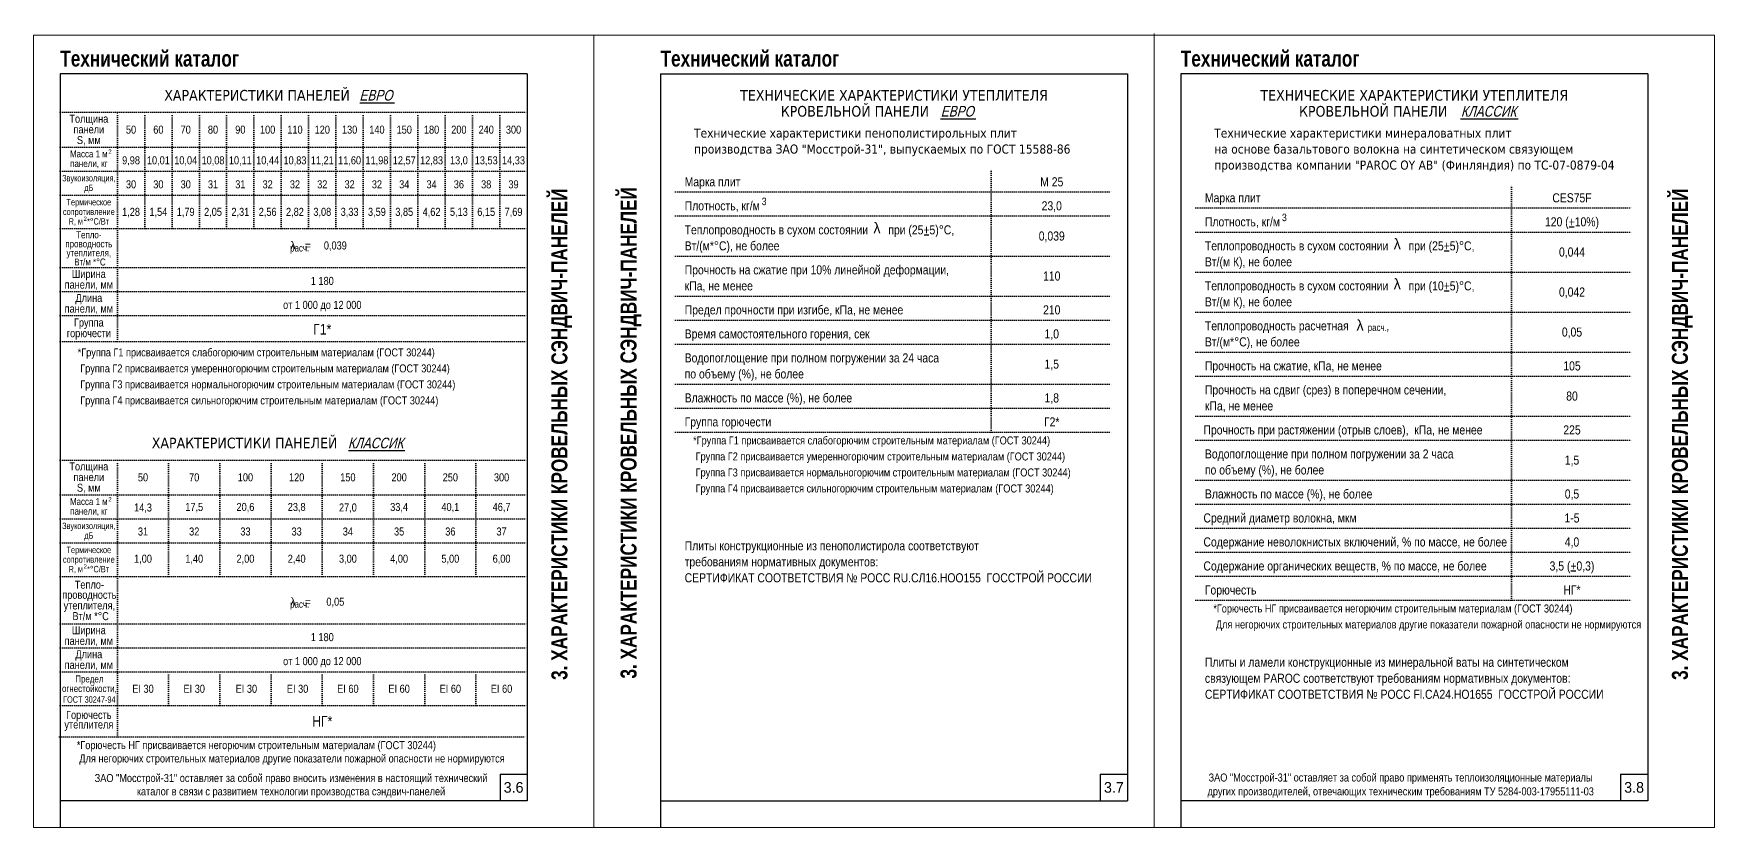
# Model space of a CAD drawing. Extents: x 5821 to 16321, y -13531 to 5774.
# Drawn here: x 11071 to 14221, y -4621 to -3133 of the extents above; entities that cross this region are included whole.
import ezdxf
from ezdxf.enums import TextEntityAlignment as Align

# ---------------------------------------------------------------- set-up
doc = ezdxf.new("R2010")
doc.units = 0
doc.header["$LTSCALE"] = 3
doc.linetypes.add('DOT2', pattern=[0.125, 0, -0.125])
doc.layers.get('0').update_dxf_attribs({"linetype": 'CONTINUOUS', "lineweight": 30})
doc.layers.add('new_fill', color=8, linetype='CONTINUOUS', lineweight=13)
doc.layers.add('RAZMER', color=7, linetype='CONTINUOUS', lineweight=9)
doc.layers.add('Punktir', color=7, linetype='CONTINUOUS')
doc.styles.add('LOGO', font='HATTEN.TTF')
doc.styles.get("Standard").update_dxf_attribs({"font": 'TAHOMA.TTF'})
doc.styles.add('style1', font='ARIALN.TTF')
doc.styles.add('style2', font='impact.TTF')
doc.styles.add('курсив', font='ARIAL.TTF', dxfattribs={"width": 0.8, "oblique": 15})

msp = doc.modelspace()

# ---------------------------------------------------------------- linework, layer by layer
at = {"color": 1}
for p, q in [((11996.09, -3209.09), (11121.09, -3209.09)), ((11121.09, -3209.09), (11121.09, -4621.24)), ((11996.09, -3209.09), (11996.09, -4571.24)), ((12246.09, -3209.09), (13121.09, -3209.09)), ((12246.09, -3209.09), (12246.09, -4621.24)), ((13121.09, -3209.09), (13121.09, -4571.24)), ((14096.09, -3209.09), (13221.09, -3209.09)), ((13221.09, -3209.09), (13221.09, -4621.24)), ((14096.09, -3209.09), (14096.09, -4571.24)), ((11682.63, -3263.41), (11747.14, -3263.41)), ((12770.56, -3293.42), (12836.68, -3293.42)), ((13745.56, -3293.42), (13853.22, -3293.42)), ((11661.19, -3915.12), (11766.7, -3915.12)), ((11945.18, -4521.24), (11996.09, -4521.24)), ((11945.18, -4521.24), (11945.18, -4571.24)), ((13070.18, -4521.24), (13121.09, -4521.24)), ((13070.18, -4521.24), (13070.18, -4571.24)), ((14045.18, -4521.24), (14096.09, -4521.24)), ((14045.18, -4521.24), (14045.18, -4571.24)), ((11996.09, -4571.24), (11121.09, -4571.24)), ((12246.09, -4571.24), (13121.09, -4571.24)), ((14096.09, -4571.24), (13221.09, -4571.24))]:
    msp.add_line(p, q, dxfattribs=at)
for p, q in [((13949.05, -3495.65), (13958.29, -3495.65)), ((12739.81, -3510.57), (12749.04, -3510.57)), ((13714.84, -3540.57), (13724.08, -3540.57)), ((13714.84, -3615.57), (13724.08, -3615.57)), ((13952.26, -4140.4), (13961.5, -4140.4))]:
    msp.add_line(p, q)
at = {"layer": 'new_fill', "color": 7, "lineweight": 0}
for p, q in [((13171.09, -3136.24), (12121.09, -3136.24)), ((12121.09, -3136.24), (12121.09, -4621.24)), ((13171.09, -3133.49), (13171.09, -4618.49))]:
    msp.add_line(p, q, dxfattribs=at)
at = {"layer": 'Punktir', "linetype": 'DOT2', "ltscale": 10}
for p, q in [((11121.09, -3281.02), (11996.09, -3281.02)), ((11228.09, -3710.31), (11228.09, -3281.02)), ((11279.29, -3499.02), (11279.29, -3281.02)), ((11330.49, -3499.02), (11330.49, -3281.02)), ((11381.69, -3499.02), (11381.69, -3281.02)), ((11432.89, -3499.02), (11432.89, -3281.02)), ((11484.09, -3499.02), (11484.09, -3281.02)), ((11535.29, -3499.02), (11535.29, -3281.02)), ((11586.49, -3499.02), (11586.49, -3281.02)), ((11637.69, -3499.02), (11637.69, -3281.02)), ((11688.89, -3499.02), (11688.89, -3281.02)), ((11740.09, -3499.02), (11740.09, -3281.02)), ((11791.29, -3499.02), (11791.29, -3281.02)), ((11842.49, -3499.02), (11842.49, -3281.02)), ((11893.69, -3499.02), (11893.69, -3281.02)), ((11944.89, -3499.02), (11944.89, -3281.02)), ((11121.09, -3346.02), (11996.09, -3346.02)), ((11121.09, -3391.02), (11996.09, -3391.02)), ((12865.64, -3880.33), (12865.64, -3385.33)), ((12274.37, -3430.33), (13092.82, -3430.33)), ((13840.64, -4195.33), (13840.64, -3415.33)), ((11121.09, -3436.02), (11996.09, -3436.02)), ((13249.37, -3460.33), (14067.82, -3460.33)), ((12274.37, -3475.33), (13092.82, -3475.33)), ((11121.09, -3499.02), (11996.09, -3499.02)), ((13249.37, -3505.33), (14067.82, -3505.33)), ((12274.37, -3550.33), (13092.82, -3550.33)), ((11121.09, -3572.02), (11996.09, -3572.02)), ((13249.37, -3580.33), (14067.82, -3580.33)), ((11121.09, -3617.02), (11996.09, -3617.02)), ((12274.37, -3625.33), (13092.82, -3625.33)), ((11121.09, -3662.02), (11996.09, -3662.02)), ((12274.37, -3670.33), (13092.82, -3670.33)), ((13249.37, -3655.33), (14067.82, -3655.33)), ((11121.09, -3710.31), (11996.09, -3710.31)), ((12274.37, -3715.33), (13092.82, -3715.33)), ((13249.37, -3730.33), (14067.82, -3730.33)), ((13249.37, -3775.33), (14067.82, -3775.33)), ((12274.37, -3790.33), (13092.82, -3790.33)), ((12274.37, -3835.33), (13092.82, -3835.33)), ((13249.37, -3850.33), (14067.82, -3850.33)), ((12274.37, -3880.33), (13092.82, -3880.33)), ((13249.37, -3895.33), (14067.82, -3895.33)), ((11121.09, -3932.73), (11996.09, -3932.73)), ((11228.09, -4451.44), (11228.09, -3932.73)), ((11324.09, -4150.73), (11324.09, -3932.73)), ((11420.09, -4150.73), (11420.09, -3932.73)), ((11420.09, -4150.73), (11420.09, -3932.73)), ((11516.09, -4150.73), (11516.09, -3932.73)), ((11516.09, -4150.73), (11516.09, -3932.73)), ((11612.09, -4150.73), (11612.09, -3932.73)), ((11708.09, -4150.73), (11708.09, -3932.73)), ((11804.09, -4150.73), (11804.09, -3932.73)), ((11900.09, -4150.73), (11900.09, -3932.73)), ((11121.09, -3997.73), (11996.09, -3997.73)), ((13249.37, -3970.33), (14067.82, -3970.33)), ((13249.37, -4015.33), (14067.82, -4015.33)), ((11121.09, -4042.73), (11996.09, -4042.73)), ((13249.37, -4060.33), (14067.82, -4060.33)), ((11121.09, -4087.73), (11996.09, -4087.73)), ((13249.37, -4105.33), (14067.82, -4105.33)), ((11121.09, -4150.73), (11996.09, -4150.73)), ((13249.37, -4150.33), (14067.82, -4150.33)), ((13249.37, -4195.33), (14067.82, -4195.33)), ((11121.09, -4239.73), (11996.09, -4239.73)), ((11121.09, -4284.73), (11996.09, -4284.73)), ((11121.09, -4329.73), (11996.09, -4329.73)), ((11324.09, -4393.09), (11324.09, -4329.73)), ((11420.09, -4393.09), (11420.09, -4329.73)), ((11516.09, -4393.09), (11516.09, -4329.73)), ((11612.09, -4393.09), (11612.09, -4329.73)), ((11708.09, -4393.09), (11708.09, -4329.73)), ((11804.09, -4393.09), (11804.09, -4329.73)), ((11900.09, -4393.09), (11900.09, -4329.73)), ((11121.09, -4393.09), (11996.09, -4393.09)), ((11119.36, -4451.44), (11994.36, -4451.44))]:
    msp.add_line(p, q, dxfattribs=at)
at = {"layer": 'RAZMER'}
for p, q in [((12121.09, -3136.24), (12121.09, -4621.24)), ((12121.09, -3136.24), (12121.09, -4621.24)), ((12121.09, -3136.24), (12121.09, -4621.24)), ((12121.09, -3136.24), (12121.09, -4621.24)), ((12121.09, -3136.24), (12121.09, -4621.24)), ((12121.09, -3136.24), (12121.09, -4621.24)), ((12121.09, -3136.24), (12121.09, -4621.24)), ((12121.09, -3136.24), (12121.09, -4621.24)), ((12121.09, -3136.24), (12121.09, -4621.24)), ((12121.09, -3136.24), (12121.09, -4621.24)), ((12121.09, -3136.24), (12121.09, -4621.24)), ((12121.09, -3136.24), (12121.09, -4621.24)), ((12121.09, -3136.24), (12121.09, -4621.24)), ((12121.09, -3136.24), (12121.09, -4621.24)), ((12121.09, -3136.24), (12121.09, -4621.24)), ((12121.09, -3136.24), (12121.09, -4621.24)), ((12121.09, -3136.24), (12121.09, -4621.24)), ((12121.09, -3136.24), (12121.09, -4621.24)), ((12121.09, -3136.24), (12121.09, -4621.24)), ((12121.09, -3136.24), (12121.09, -4621.24)), ((12121.09, -3136.24), (12121.09, -4621.24)), ((12121.09, -3136.24), (12121.09, -4621.24)), ((12121.09, -3136.24), (12121.09, -4621.24)), ((12121.09, -3136.24), (12121.09, -4621.24)), ((12121.09, -3136.24), (12121.09, -4621.24)), ((12121.09, -3136.24), (12121.09, -4621.24)), ((12121.09, -3136.24), (12121.09, -4621.24)), ((12121.09, -3136.24), (12121.09, -4621.24)), ((12121.09, -3136.24), (12121.09, -4621.24)), ((12121.09, -3136.24), (12121.09, -4621.24)), ((12121.09, -3136.24), (12121.09, -4621.24)), ((12121.09, -3136.24), (12121.09, -4621.24)), ((12121.09, -3136.24), (12121.09, -4621.24)), ((12121.09, -3136.24), (12121.09, -4621.24)), ((12121.09, -3136.24), (12121.09, -4621.24)), ((12121.09, -3136.24), (12121.09, -4621.24)), ((12121.09, -3136.24), (12121.09, -4621.24)), ((12121.09, -3136.24), (12121.09, -4621.24)), ((12121.09, -3136.24), (12121.09, -4621.24)), ((12121.09, -3136.24), (12121.09, -4621.24)), ((12121.09, -3136.24), (12121.09, -4621.24)), ((12121.09, -3136.24), (12121.09, -4621.24)), ((12121.09, -3136.24), (12121.09, -4621.24)), ((12121.09, -3136.24), (12121.09, -4621.24)), ((12121.09, -3136.24), (12121.09, -4621.24)), ((12121.09, -3136.24), (12121.09, -4621.24)), ((12121.09, -3136.24), (12121.09, -4621.24)), ((12121.09, -3136.24), (12121.09, -4621.24)), ((12121.09, -3136.24), (12121.09, -4621.24)), ((12121.09, -3136.24), (12121.09, -4621.24)), ((12121.09, -3136.24), (12121.09, -4621.24)), ((12121.09, -3136.24), (12121.09, -4621.24)), ((12121.09, -3136.24), (12121.09, -4621.24)), ((12121.09, -3136.24), (12121.09, -4621.24)), ((12121.09, -3136.24), (12121.09, -4621.24)), ((12121.09, -3136.24), (12121.09, -4621.24)), ((12121.09, -3136.24), (12121.09, -4621.24)), ((12121.09, -3136.24), (12121.09, -4621.24)), ((12121.09, -3136.24), (12121.09, -4621.24)), ((12121.09, -3136.24), (12121.09, -4621.24)), ((12121.09, -3136.24), (12121.09, -4621.24)), ((12121.09, -3136.24), (12121.09, -4621.24)), ((12121.09, -3136.24), (12121.09, -4621.24)), ((12121.09, -3136.24), (12121.09, -4621.24)), ((12121.09, -3136.24), (12121.09, -4621.24)), ((12121.09, -3136.24), (12121.09, -4621.24)), ((12121.09, -3136.24), (12121.09, -4621.24)), ((12121.09, -3136.24), (12121.09, -4621.24)), ((12121.09, -3136.24), (12121.09, -4621.24)), ((12121.09, -3136.24), (12121.09, -4621.24)), ((12121.09, -3136.24), (12121.09, -4621.24)), ((12121.09, -3136.24), (12121.09, -4621.24)), ((12121.09, -3136.24), (12121.09, -4621.24)), ((12121.09, -3136.24), (12121.09, -4621.24)), ((12121.09, -3136.24), (12121.09, -4621.24)), ((12121.09, -3136.24), (12121.09, -4621.24)), ((12121.09, -3136.24), (12121.09, -4621.24)), ((12121.09, -3136.24), (12121.09, -4621.24)), ((12121.09, -3136.24), (12121.09, -4621.24)), ((12121.09, -3136.24), (12121.09, -4621.24)), ((12121.09, -3136.24), (12121.09, -4621.24)), ((12121.09, -3136.24), (12121.09, -4621.24)), ((12121.09, -3136.24), (12121.09, -4621.24)), ((12121.09, -3136.24), (12121.09, -4621.24)), ((13171.09, -3133.49), (13171.09, -4618.49)), ((13171.09, -3133.49), (13171.09, -4618.49)), ((13171.09, -3133.49), (13171.09, -4618.49)), ((13171.09, -3133.49), (13171.09, -4618.49)), ((13171.09, -3133.49), (13171.09, -4618.49)), ((13171.09, -3133.49), (13171.09, -4618.49)), ((13171.09, -3133.49), (13171.09, -4618.49)), ((13171.09, -3133.49), (13171.09, -4618.49)), ((13171.09, -3133.49), (13171.09, -4618.49)), ((13171.09, -3133.49), (13171.09, -4618.49)), ((13171.09, -3133.49), (13171.09, -4618.49)), ((13171.09, -3133.49), (13171.09, -4618.49)), ((13171.09, -3133.49), (13171.09, -4618.49)), ((13171.09, -3133.49), (13171.09, -4618.49)), ((13171.09, -3133.49), (13171.09, -4618.49)), ((13171.09, -3133.49), (13171.09, -4618.49)), ((13171.09, -3133.49), (13171.09, -4618.49)), ((13171.09, -3133.49), (13171.09, -4618.49)), ((13171.09, -3133.49), (13171.09, -4618.49)), ((13171.09, -3133.49), (13171.09, -4618.49)), ((13171.09, -3133.49), (13171.09, -4618.49)), ((13171.09, -3133.49), (13171.09, -4618.49)), ((13171.09, -3133.49), (13171.09, -4618.49)), ((13171.09, -3133.49), (13171.09, -4618.49)), ((13171.09, -3133.49), (13171.09, -4618.49)), ((13171.09, -3133.49), (13171.09, -4618.49)), ((13171.09, -3133.49), (13171.09, -4618.49)), ((13171.09, -3133.49), (13171.09, -4618.49)), ((13171.09, -3133.49), (13171.09, -4618.49)), ((13171.09, -3133.49), (13171.09, -4618.49)), ((13171.09, -3133.49), (13171.09, -4618.49)), ((13171.09, -3133.49), (13171.09, -4618.49)), ((13171.09, -3133.49), (13171.09, -4618.49)), ((13171.09, -3133.49), (13171.09, -4618.49)), ((13171.09, -3133.49), (13171.09, -4618.49)), ((13171.09, -3133.49), (13171.09, -4618.49)), ((13171.09, -3133.49), (13171.09, -4618.49)), ((13171.09, -3133.49), (13171.09, -4618.49)), ((13171.09, -3133.49), (13171.09, -4618.49)), ((13171.09, -3133.49), (13171.09, -4618.49)), ((13171.09, -3133.49), (13171.09, -4618.49)), ((13171.09, -3133.49), (13171.09, -4618.49)), ((13171.09, -3133.49), (13171.09, -4618.49)), ((13171.09, -3133.49), (13171.09, -4618.49)), ((13171.09, -3133.49), (13171.09, -4618.49)), ((13171.09, -3133.49), (13171.09, -4618.49)), ((13171.09, -3133.49), (13171.09, -4618.49)), ((13171.09, -3133.49), (13171.09, -4618.49)), ((13171.09, -3133.49), (13171.09, -4618.49)), ((13171.09, -3133.49), (13171.09, -4618.49)), ((13171.09, -3133.49), (13171.09, -4618.49)), ((13171.09, -3133.49), (13171.09, -4618.49)), ((13171.09, -3133.49), (13171.09, -4618.49)), ((13171.09, -3133.49), (13171.09, -4618.49)), ((13171.09, -3133.49), (13171.09, -4618.49)), ((13171.09, -3133.49), (13171.09, -4618.49)), ((13171.09, -3133.49), (13171.09, -4618.49)), ((13171.09, -3133.49), (13171.09, -4618.49)), ((13171.09, -3133.49), (13171.09, -4618.49)), ((13171.09, -3133.49), (13171.09, -4618.49)), ((13171.09, -3133.49), (13171.09, -4618.49)), ((13171.09, -3133.49), (13171.09, -4618.49)), ((13171.09, -3133.49), (13171.09, -4618.49)), ((13171.09, -3133.49), (13171.09, -4618.49)), ((13171.09, -3133.49), (13171.09, -4618.49)), ((13171.09, -3133.49), (13171.09, -4618.49)), ((13171.09, -3133.49), (13171.09, -4618.49)), ((13171.09, -3133.49), (13171.09, -4618.49)), ((13171.09, -3133.49), (13171.09, -4618.49)), ((13171.09, -3133.49), (13171.09, -4618.49)), ((13171.09, -3133.49), (13171.09, -4618.49)), ((13171.09, -3133.49), (13171.09, -4618.49)), ((13171.09, -3133.49), (13171.09, -4618.49)), ((13171.09, -3133.49), (13171.09, -4618.49)), ((13171.09, -3133.49), (13171.09, -4618.49)), ((13171.09, -3133.49), (13171.09, -4618.49)), ((13171.09, -3133.49), (13171.09, -4618.49)), ((13171.09, -3133.49), (13171.09, -4618.49)), ((13171.09, -3133.49), (13171.09, -4618.49)), ((13171.09, -3133.49), (13171.09, -4618.49)), ((13171.09, -3133.49), (13171.09, -4618.49)), ((13171.09, -3133.49), (13171.09, -4618.49)), ((13171.09, -3133.49), (13171.09, -4618.49)), ((13171.09, -3133.49), (13171.09, -4618.49)), ((13171.09, -3136.24), (13171.09, -4621.24)), ((13171.09, -3136.24), (13171.09, -4621.24)), ((13171.09, -3136.24), (13171.09, -4621.24)), ((13171.09, -3136.24), (13171.09, -4621.24)), ((13171.09, -3136.24), (13171.09, -4621.24)), ((13171.09, -3136.24), (13171.09, -4621.24)), ((13171.09, -3136.24), (13171.09, -4621.24)), ((13171.09, -3136.24), (13171.09, -4621.24)), ((13171.09, -3136.24), (13171.09, -4621.24)), ((13171.09, -3136.24), (13171.09, -4621.24)), ((13171.09, -3136.24), (13171.09, -4621.24)), ((13171.09, -3136.24), (13171.09, -4621.24)), ((13171.09, -3136.24), (13171.09, -4621.24)), ((13171.09, -3136.24), (13171.09, -4621.24)), ((13171.09, -3136.24), (13171.09, -4621.24)), ((13171.09, -3136.24), (13171.09, -4621.24)), ((13171.09, -3136.24), (13171.09, -4621.24)), ((13171.09, -3136.24), (13171.09, -4621.24)), ((13171.09, -3136.24), (13171.09, -4621.24)), ((13171.09, -3136.24), (13171.09, -4621.24)), ((13171.09, -3136.24), (13171.09, -4621.24)), ((13171.09, -3136.24), (13171.09, -4621.24)), ((13171.09, -3136.24), (13171.09, -4621.24)), ((13171.09, -3136.24), (13171.09, -4621.24)), ((13171.09, -3136.24), (13171.09, -4621.24)), ((13171.09, -3136.24), (13171.09, -4621.24)), ((13171.09, -3136.24), (13171.09, -4621.24)), ((13171.09, -3136.24), (13171.09, -4621.24)), ((13171.09, -3136.24), (13171.09, -4621.24)), ((13171.09, -3136.24), (13171.09, -4621.24)), ((13171.09, -3136.24), (13171.09, -4621.24)), ((13171.09, -3136.24), (13171.09, -4621.24)), ((13171.09, -3136.24), (13171.09, -4621.24)), ((13171.09, -3136.24), (13171.09, -4621.24)), ((13171.09, -3136.24), (13171.09, -4621.24)), ((13171.09, -3136.24), (13171.09, -4621.24)), ((13171.09, -3136.24), (13171.09, -4621.24)), ((13171.09, -3136.24), (13171.09, -4621.24)), ((13171.09, -3136.24), (13171.09, -4621.24)), ((13171.09, -3136.24), (13171.09, -4621.24)), ((13171.09, -3136.24), (13171.09, -4621.24)), ((13171.09, -3136.24), (13171.09, -4621.24)), ((13171.09, -3136.24), (13171.09, -4621.24)), ((13171.09, -3136.24), (13171.09, -4621.24)), ((13171.09, -3136.24), (13171.09, -4621.24)), ((13171.09, -3136.24), (13171.09, -4621.24)), ((13171.09, -3136.24), (13171.09, -4621.24)), ((13171.09, -3136.24), (13171.09, -4621.24)), ((13171.09, -3136.24), (13171.09, -4621.24)), ((13171.09, -3136.24), (13171.09, -4621.24)), ((13171.09, -3136.24), (13171.09, -4621.24)), ((13171.09, -3136.24), (13171.09, -4621.24)), ((13171.09, -3136.24), (13171.09, -4621.24)), ((13171.09, -3136.24), (13171.09, -4621.24)), ((13171.09, -3136.24), (13171.09, -4621.24)), ((13171.09, -3136.24), (13171.09, -4621.24)), ((13171.09, -3136.24), (13171.09, -4621.24)), ((13171.09, -3136.24), (13171.09, -4621.24)), ((13171.09, -3136.24), (13171.09, -4621.24)), ((13171.09, -3136.24), (13171.09, -4621.24)), ((13171.09, -3136.24), (13171.09, -4621.24)), ((13171.09, -3136.24), (13171.09, -4621.24)), ((13171.09, -3136.24), (13171.09, -4621.24)), ((13171.09, -3136.24), (13171.09, -4621.24)), ((13171.09, -4621.24), (13171.09, -3136.24)), ((11270.78, -4393.09), (11270.78, -4393.09)), ((12121.09, -4621.24), (13171.09, -4621.24)), ((13171.09, -4621.24), (12121.09, -4621.24)), ((12121.09, -4621.24), (13171.09, -4621.24)), ((13171.09, -4621.24), (12121.09, -4621.24))]:
    msp.add_line(p, q, dxfattribs=at)
for points in [[(11071.09, -3136.24), (12121.09, -3136.24), (12121.09, -4621.24), (11071.09, -4621.24)], [(13171.09, -3136.24), (12121.09, -3136.24), (12121.09, -4621.24), (13171.09, -4621.24)], [(13171.09, -3136.24), (14221.09, -3136.24), (14221.09, -4621.24), (13171.09, -4621.24)]]:
    msp.add_lwpolyline(points, close=True, dxfattribs=at)

# ---------------------------------------------------------------- texts
for s, p in [('ХАРАКТЕРИСТИКИ ПАНЕЛЕЙ', (11489.88, -3249.09)), ('ТЕХНИЧЕСКИЕ ХАРАКТЕРИСТИКИ УТЕПЛИТЕЛЯ', (12683.59, -3249.09)), ('ТЕХНИЧЕСКИЕ ХАРАКТЕРИСТИКИ УТЕПЛИТЕЛЯ', (13658.59, -3249.09)), ('КРОВЕЛЬНОЙ ПАНЕЛИ', (12610.32, -3279.09)), ('КРОВЕЛЬНОЙ ПАНЕЛИ', (13581.61, -3279.09)), ('ХАРАКТЕРИСТИКИ ПАНЕЛЕЙ', (11466.48, -3900.8))]:
    msp.add_text(s, height=20).set_placement(p, align=Align.MIDDLE_CENTER)
at = {"color": 1, "style": 'курсив', "oblique": 15, "width": 0.8}
for s, p in [('ЕВРО', (11681.63, -3249.09)), ('ЕВРО', (12771.09, -3279.09)), ('КЛАССИК', (13746.09, -3279.09)), ('КЛАССИК', (11660.19, -3900.8))]:
    msp.add_text(s, height=20, dxfattribs=at).set_placement(p, align=Align.MIDDLE_LEFT)
at = {"color": 1, "style": 'style1'}
for s, height, p in [('Толщина', 15, (11174.59, -3300.44)), ('панели', 15, (11174.59, -3320.44)), ('S, мм', 15, (11174.59, -3340.44)), ('Масса 1 м', 13, (11174.59, -3365.44)), ('2', 8, (11214.26, -3358.58)), ('Звукоизоляция,', 12, (11174.59, -3410.44)), ('панели, кг', 13, (11174.59, -3383.44)), ('дБ', 12, (11174.59, -3428.44)), ('сопротивление', 12, (11174.59, -3473.44)), ('Термическое', 12, (11174.59, -3455.44)), ('R, м  *%%dС/Вт', 12, (11174.59, -3491.44)), ('2', 8, (11167.85, -3484.58)), ('проводность', 13, (11174.59, -3534.05)), ('Тепло-', 13, (11174.59, -3517.05)), ('утеплителя,', 13, (11174.59, -3551.05)), (' Вт/м *%%dС', 13, (11174.59, -3568.05)), ('Ширина', 15, (11174.59, -3591.44)), ('панели, мм', 15, (11174.59, -3611.44)), ('Длина', 15, (11174.59, -3636.44)), ('панели, мм', 15, (11174.59, -3656.44)), ('Группа', 15, (11174.59, -3682.44)), ('горючести', 15, (11174.59, -3702.44)), ('Толщина', 15, (11174.59, -3952.15)), ('панели', 15, (11174.59, -3972.15)), ('S, мм', 15, (11174.59, -3992.15)), ('Масса 1 м', 13, (11174.59, -4017.15)), ('панели, кг', 13, (11174.59, -4035.15)), ('2', 8, (11214.26, -4010.29)), ('Звукоизоляция,', 12, (11174.59, -4062.15)), ('дБ', 12, (11174.59, -4080.15)), ('сопротивление', 12, (11174.59, -4125.15)), ('Термическое', 12, (11174.59, -4107.15)), ('R, м  *%%dС/Вт', 12, (11174.59, -4143.15)), ('2', 8, (11167.85, -4136.29)), ('проводность', 15, (11175.59, -4192.76)), ('Тепло-', 15, (11175.59, -4173.76)), ('утеплителя,', 15, (11175.59, -4212.76)), (' Вт/м *%%dС', 15, (11175.59, -4232.76)), ('Ширина', 15, (11174.59, -4259.15)), ('панели, мм', 15, (11174.59, -4279.15)), ('панели, мм', 15, (11174.59, -4324.15)), ('Длина', 15, (11174.59, -4304.15)), ('Предел', 13, (11175.59, -4349.55)), ('огнестойкости,', 13, (11175.59, -4367.55)), ('ГОСТ 30247-94', 12, (11175.59, -4387.55)), ('Горючесть', 15, (11174.59, -4417.91)), ('утеплителя', 15, (11174.59, -4435.91))]:
    msp.add_text(s, height=height, dxfattribs=at).set_placement(p, align=Align.CENTER)
at = {"style": 'style1'}
for s, p in [('50', (11253.69, -3313.44)), ('60', (11304.89, -3313.44)), ('70', (11356.09, -3313.44)), ('80', (11407.29, -3313.44)), ('90', (11458.49, -3313.44)), ('100', (11509.69, -3313.44)), ('110', (11560.89, -3313.44)), ('120', (11612.09, -3313.44)), ('130', (11663.29, -3313.44)), ('140', (11714.49, -3313.44)), ('150', (11765.69, -3313.44)), ('180', (11816.89, -3313.44)), ('200', (11868.09, -3313.44)), ('240', (11919.29, -3313.44)), ('300', (11970.49, -3313.44)), ('50', (11276.09, -3965.15)), ('70', (11372.09, -3965.15)), ('100', (11468.09, -3965.15)), ('120', (11564.09, -3965.15)), ('150', (11660.09, -3965.15)), ('200', (11756.09, -3965.15)), ('250', (11852.09, -3965.15)), ('300', (11948.09, -3965.15))]:
    msp.add_text(s, height=15, dxfattribs=at).set_placement(p, align=Align.MIDDLE)
at = {"color": 1}
for s, p in [('Технические характеристики пенополистирольных плит', (12308.77, -3328.38)), ('Технические характеристики минераловатных плит', (13283.77, -3328.38)), ('производства ЗАО "Мосстрой-31", выпускаемых по ГОСТ 15588-86', (12308.77, -3358.38)), ('на основе базальтового волокна на синтетическом связующем', (13283.77, -3358.38)), ('производства компании "PAROC OY AB" (Финляндия) по ТС-07-0879-04', (13283.77, -3388.38))]:
    msp.add_text(s, height=17, dxfattribs=at).set_placement(p)
at = {"style": 'style1'}
for s, height, p in [('9,98', 15, (11253.69, -3378.44)), ('10,01', 15, (11304.89, -3378.44)), ('10,04', 15, (11356.09, -3378.44)), ('10,08', 15, (11407.29, -3378.44)), ('10,11', 15, (11458.49, -3378.44)), ('10,44', 15, (11509.69, -3378.44)), ('10,83', 15, (11560.89, -3378.44)), ('11,21', 15, (11612.09, -3378.44)), ('11,60', 15, (11663.29, -3378.44)), ('11,98', 15, (11714.49, -3378.44)), ('12,57', 15, (11765.69, -3378.44)), ('12,83', 15, (11816.89, -3378.44)), ('13,0', 15, (11868.09, -3378.44)), ('13,53', 15, (11919.29, -3378.44)), ('14,33', 15, (11970.49, -3378.44)), ('30', 15, (11253.69, -3423.44)), ('30', 15, (11304.89, -3423.44)), ('30', 15, (11356.09, -3423.44)), ('31', 15, (11407.29, -3423.44)), ('31', 15, (11458.49, -3423.44)), ('32', 15, (11509.69, -3423.44)), ('32', 15, (11560.89, -3423.44)), ('32', 15, (11612.09, -3423.44)), ('32', 15, (11663.29, -3423.44)), ('32', 15, (11714.49, -3423.44)), ('34', 15, (11765.69, -3423.44)), ('34', 15, (11816.89, -3423.44)), ('36', 15, (11868.09, -3423.44)), ('38', 15, (11919.29, -3423.44)), ('39', 15, (11970.49, -3423.44)), ('М 25', 17, (12979.23, -3419.76)), ('СЕS75F', 17, (13954.23, -3449.76)), ('23,0', 17, (12979.23, -3464.76)), ('120 (+10%)', 17, (13954.23, -3494.76)), ('1 180', 15, (11612.09, -3604.44)), ('от 1 000 до 12 000', 15, (11612.09, -3649.44)), ('210', 17, (12979.23, -3659.76)), ('1,0', 17, (12979.23, -3704.76)), ('105', 17, (13954.23, -3764.76)), ('1,8', 17, (12979.23, -3824.76)), ('Г2*', 17, (12979.23, -3869.76)), ('225', 17, (13954.23, -3884.76)), ('0,5', 17, (13954.23, -4004.76)), ('1-5', 17, (13954.23, -4049.76)), ('4,0', 17, (13954.23, -4094.76)), ('3,5 (+0,3)', 17, (13954.23, -4139.76)), ('НГ*', 17, (13954.23, -4184.76)), ('1 180', 15, (11612.09, -4272.15)), ('от 1 000 до 12 000', 15, (11612.09, -4317.15)), ('ЗАО "Мосстрой-31" оставляет за собой право вносить изменения в настоящий технический', 15, (11553.59, -4536.24)), ('ЗАО "Мосстрой-31" оставляет за собой право применять теплоизоляционные материалы', 15, (13633.14, -4535.24)), ('каталог в связи с развитием технологии производства сэндвич-панелей', 15, (11553.59, -4561.24)), ('других производителей, отвечающих техническим требованиям ТУ 5284-003-17955111-03', 15, (13633.14, -4561.24))]:
    msp.add_text(s, height=height, dxfattribs=at).set_placement(p, align=Align.CENTER)
for s, height, p in [('Марка плит', 17, (12291.29, -3419.76)), ('Марка плит', 17, (13266.29, -3449.76)), ('Плотность, кг/м', 17, (12291.29, -3464.76)), ('3', 14, (12435.73, -3454.96)), ('Теплопроводность в сухом состоянии       при (25+5)%%dC,', 17, (12291.29, -3509.76)), ('Плотность, кг/м', 17, (13266.29, -3494.76)), ('3', 14, (13410.73, -3484.96)), ('Вт/(м*%%dC), не более', 17, (12291.29, -3539.76)), ('Теплопроводность в сухом состоянии       при (25+5)%%dC,', 17, (13266.29, -3539.76)), ('Вт/(м К), не более', 17, (13266.29, -3569.76)), ('Прочность на сжатие при 10% линейной деформации,', 17, (12291.29, -3584.76)), ('кПа, не менее', 17, (12291.29, -3614.76)), ('Теплопроводность в сухом состоянии       при (10+5)%%dC,', 17, (13266.29, -3614.76)), ('Предел прочности при изгибе, кПа, не менее', 17, (12291.29, -3659.76)), ('Вт/(м К), не более', 17, (13266.29, -3644.76)), ('Теплопроводность расчетная             ,', 17, (13266.29, -3689.76)), ('Время самостоятельного горения, сек', 17, (12291.29, -3704.76)), ('Вт/(м*%%dC), не более', 17, (13266.29, -3719.76)), ('*Группа Г1 присваивается слабогорючим строительным материалам (ГОСТ 30244)', 15, (11153.77, -3738.44)), ('Водопоглощение при полном погружении за 24 часа', 17, (12291.29, -3749.76)), ('Прочность на сжатие, кПа, не менее', 17, (13266.29, -3764.76)), (' Группа Г2 присваивается умеренногорючим строительным материалам (ГОСТ 30244)', 15, (11153.77, -3768.44)), ('по объему (%), не более', 17, (12291.29, -3779.76)), (' Группа Г3 присваивается нормальногорючим строительным материалам (ГОСТ 30244)', 15, (11153.77, -3798.44)), ('Влажность по массе (%), не более', 17, (12291.29, -3824.76)), ('Прочность на сдвиг (срез) в поперечном сечении,', 17, (13266.29, -3809.76)), (' Группа Г4 присваивается сильногорючим строительным материалам (ГОСТ 30244)', 15, (11153.77, -3828.44)), ('кПа, не менее', 17, (13266.29, -3839.76)), ('Группа горючести', 17, (12291.29, -3869.76)), ('Прочность при растяжении (отрыв слоев),  кПа, не менее', 17, (13263.54, -3884.76)), ('*Группа Г1 присваивается слабогорючим строительным материалам (ГОСТ 30244)', 15, (12307.05, -3903.47)), (' Группа Г2 присваивается умеренногорючим строительным материалам (ГОСТ 30244)', 15, (12307.05, -3933.47)), ('Водопоглощение при полном погружении за 2 часа', 17, (13266.29, -3929.76)), (' Группа Г3 присваивается нормальногорючим строительным материалам (ГОСТ 30244)', 15, (12307.05, -3963.47)), ('по объему (%), не более', 17, (13266.29, -3959.76)), (' Группа Г4 присваивается сильногорючим строительным материалам (ГОСТ 30244)', 15, (12307.05, -3993.47)), ('Влажность по массе (%), не более', 17, (13266.29, -4004.76)), ('Средний диаметр волокна, мкм', 17, (13263.54, -4049.76)), ('Содержание неволокнистых включений, % по массе, не более', 17, (13263.54, -4094.76)), ('Содержание органических веществ, % по массе, не более', 17, (13263.54, -4139.76)), ('Горючесть', 17, (13266.29, -4184.76)), ('*Горючесть НГ присваивается негорючим строительным материалам (ГОСТ 30244)', 15, (13282.05, -4218.47)), (' Для негорючих строительных материалов другие показатели пожарной опасности не нормируются', 15, (13282.05, -4248.47)), ('*Горючесть НГ присваивается негорючим строительным материалам (ГОСТ 30244)', 15, (11152.04, -4474.58)), (' Для негорючих строительных материалов другие показатели пожарной опасности не нормируются', 15, (11152.04, -4499.58))]:
    msp.add_text(s, height=height, dxfattribs=at).set_placement(p)
for s, height, p in [('1,28', 15, (11253.69, -3467.52)), ('1,54', 15, (11304.89, -3467.52)), ('1,79', 15, (11356.09, -3467.52)), ('2,05', 15, (11407.29, -3467.52)), ('2,31', 15, (11458.49, -3467.52)), ('2,56', 15, (11509.69, -3467.52)), ('2,82', 15, (11560.89, -3467.52)), ('3,08', 15, (11612.09, -3467.52)), ('3,33', 15, (11663.29, -3467.52)), ('3,59', 15, (11714.49, -3467.52)), ('3,85', 15, (11765.69, -3467.52)), ('4,62', 15, (11816.89, -3467.52)), ('5,13', 15, (11868.09, -3467.52)), ('6,15', 15, (11919.29, -3467.52)), ('7,69', 15, (11970.49, -3467.52)), ('0,039', 15, (11636.57, -3530.52)), ('0,039', 17, (12979.23, -3512.83)), ('расч.', 13, (11569.76, -3535.34)), ('0,044', 17, (13954.23, -3542.83)), ('110', 17, (12979.23, -3587.83)), ('0,042', 17, (13954.23, -3617.83)), ('Г1*', 20, (11612.09, -3687.66)), ('расч.', 13, (13589.34, -3684.23)), ('0,05', 17, (13954.23, -3692.83)), ('1,5', 17, (12979.23, -3752.83)), ('80', 17, (13954.23, -3812.83)), ('1,5', 17, (13954.23, -3932.83)), ('14,3', 15, (11276.09, -4021.65)), ('17,5', 15, (11372.09, -4020.65)), ('20,6', 15, (11468.09, -4020.65)), ('23,8', 15, (11564.09, -4020.65)), ('27,0', 15, (11660.09, -4021.65)), ('33,4', 15, (11756.09, -4020.65)), ('40,1', 15, (11852.09, -4020.65)), ('46,7', 15, (11948.09, -4020.65)), ('31', 15, (11276.09, -4066.65)), ('32', 15, (11372.09, -4066.65)), ('33', 15, (11468.09, -4066.65)), ('33', 15, (11564.09, -4066.65)), ('34', 15, (11660.09, -4066.65)), ('35', 15, (11756.09, -4066.65)), ('36', 15, (11852.09, -4066.65)), ('37', 15, (11948.09, -4066.65)), ('1,00', 15, (11276.09, -4117.65)), ('1,40', 15, (11372.09, -4117.65)), ('2,00', 15, (11468.09, -4117.65)), ('2,40', 15, (11564.09, -4117.65)), ('3,00', 15, (11660.09, -4117.65)), ('4,00', 15, (11756.09, -4117.65)), ('5,00', 15, (11852.09, -4117.65)), ('6,00', 15, (11948.09, -4117.65)), ('расч.', 13, (11569.76, -4203.05)), ('0,05', 15, (11636.57, -4198.23)), ('EI 30', 15, (11276.09, -4361.41)), ('EI 30', 15, (11372.09, -4361.41)), ('EI 30', 15, (11469.83, -4361.41)), ('EI 30', 15, (11565.83, -4361.41)), ('EI 60', 15, (11660.09, -4361.41)), ('EI 60', 15, (11756.09, -4361.41)), ('EI 60', 15, (11852.09, -4361.41)), ('EI 60', 15, (11948.09, -4361.41)), ('НГ*', 20, (11612.09, -4422.27))]:
    msp.add_text(s, height=height, dxfattribs=at).set_placement(p, align=Align.MIDDLE_CENTER)
at = {"color": 1, "style": 'style1'}
for s, p in [('Плиты конструкционные из пенополистирола соответствуют', (12291.29, -4101.94)), ('требованиям нормативных документов:', (12291.29, -4131.94)), ('СЕРТИФИКАТ СООТВЕТСТВИЯ № РОСС RU.CЛ16.НОО155  ГОССТРОЙ РОССИИ', (12291.29, -4161.94)), ('Плиты и ламели конструкционные из минеральной ваты на синтетическом', (13266.29, -4320.21)), ('связующем PAROC соответствуют требованиям нормативных документов:', (13266.29, -4350.21)), ('СЕРТИФИКАТ СООТВЕТСТВИЯ № РОСС Fl.CA24.НО1655  ГОССТРОЙ РОССИИ', (13266.29, -4380.21))]:
    msp.add_text(s, height=17, dxfattribs=at).set_placement(p)
at = {"style": 'style1'}
for s, insert, char_height, attachment_point in [('{\\fGreekS|b0|i0|c204|p0;λ}', (12651.71, -3507.76), 20, 8), ('{\\fGreekS|b0|i0|c204|p0;λ\\fGreekS|b0|i0|c0|p0;   \\fGreekS|b0|i0|c204|p0;=}', (11571.57, -3530.52), 15, 5), ('{\\fGreekS|b0|i0|c204|p0;λ}', (13626.71, -3537.76), 20, 8), ('{\\fGreekS|b0|i0|c204|p0;λ}', (13626.71, -3612.76), 20, 8), ('{\\fGreekS|b0|i0|c204|p0;λ   }', (13557.06, -3690.18), 20, 8), ('{\\fGreekS|b0|i0|c204|p0;λ\\fGreekS|b0|i0|c0|p0;   \\fGreekS|b0|i0|c204|p0;=}', (11571.57, -4198.23), 15, 5)]:
    msp.add_mtext(s, dxfattribs=dict(at, insert=insert, char_height=char_height, attachment_point=attachment_point))
at = {"layer": 'new_fill', "style": 'style2'}
for p in [(11121.1, -3195.19), (12246.09, -3195.19), (13221.1, -3195.19)]:
    msp.add_text('Технический каталог', height=30, dxfattribs=at).set_placement(p)
for p in [(12056.46, -3884.31), (12186.09, -3881.81), (14156.46, -3884.31)]:
    msp.add_text('3. ХАРАКТЕРИСТИКИ КРОВЕЛЬНЫХ СЭНДВИЧ-ПАНЕЛЕЙ', height=30, rotation=90, dxfattribs=at).set_placement(p, align=Align.MIDDLE_CENTER)
at = {"layer": 'new_fill', "style": 'LOGO'}
for s, p in [('3.6', (11970.64, -4546.24)), ('3.7', (13095.64, -4546.24)), ('3.8', (14070.64, -4546.24))]:
    msp.add_text(s, height=20, dxfattribs=at).set_placement(p, align=Align.MIDDLE_CENTER)

doc.saveas('drawing.dxf')
